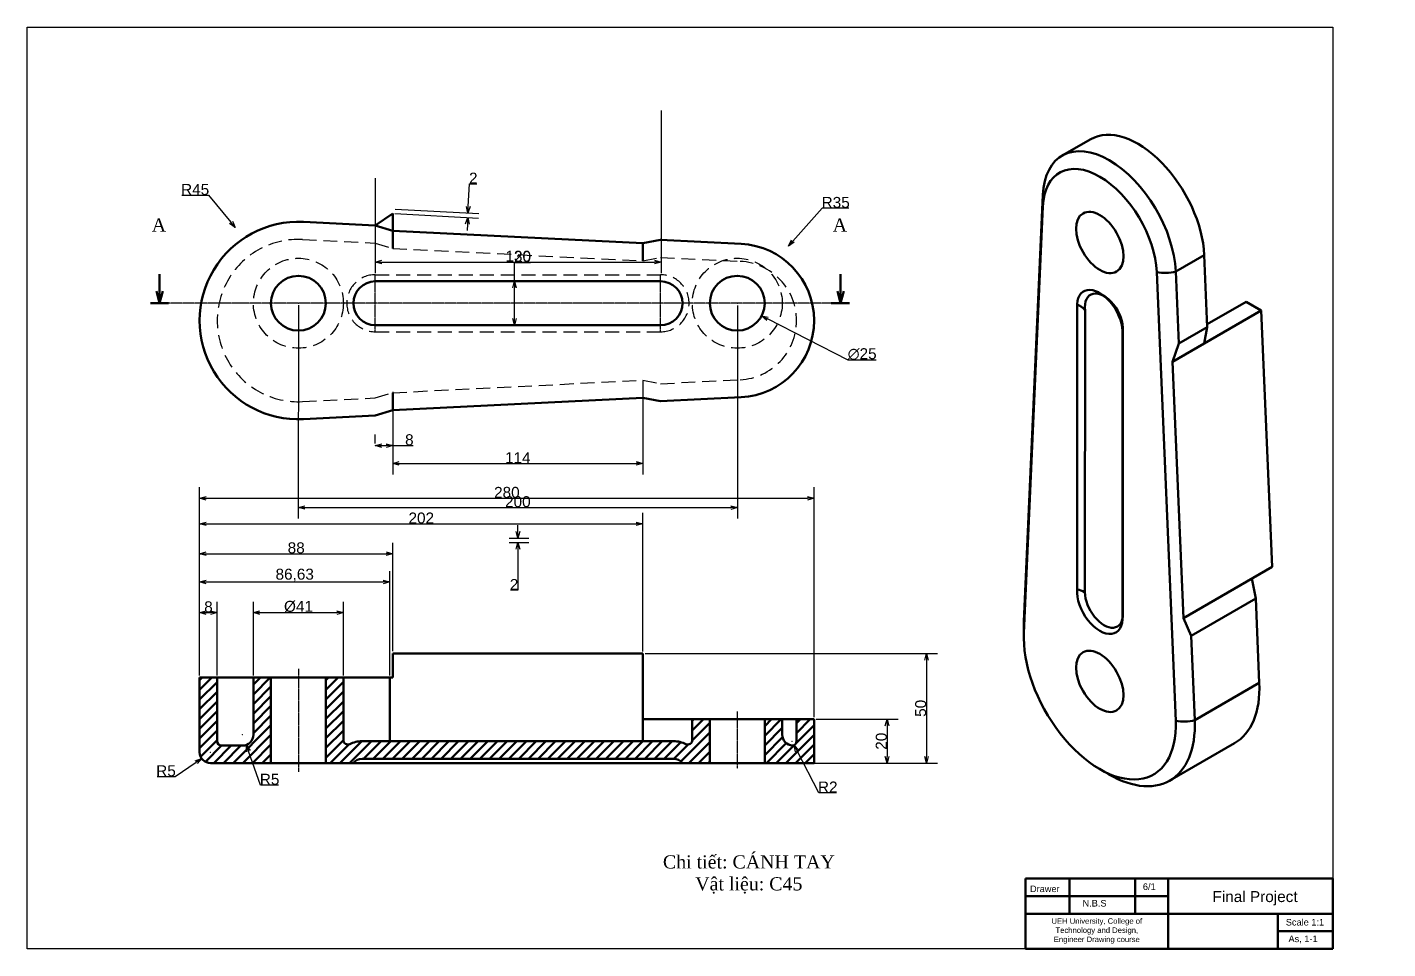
# Model space of a CAD drawing. Header units: inches. Extents: x 632 to 5727, y -9589 to -3994.
# Drawn here: x 2422 to 3042, y -6321 to -5901 of the extents above; entities that cross this region are included whole.
import ezdxf

# ---------------------------------------------------------------- set-up
doc = ezdxf.new("R2010")
doc.units = ezdxf.units.IN
doc.header["$MEASUREMENT"] = 0
doc.linetypes.add('CENTER2', pattern=[1.125, 0.75, -0.125, 0.125, -0.125])
doc.linetypes.add('DASHED2', pattern=[9.525, 6.35, -3.175])
for name, color, linetype, lineweight, plot in [('center line', 5, 'CENTER2', 25, False), ('Dimension line', 3, 'Continuous', 25, False), ('hidden line', 10, 'DASHED2', 25, False), ('visible line', 7, 'Continuous', 50, False)]:
    doc.layers.add(name, color=color, linetype=linetype, lineweight=lineweight, plot=plot)
doc.styles.get("Standard").update_dxf_attribs({"font": 'arial.ttf'})
doc.dimstyles.new('ISO A3', dxfattribs={"dimtxt": 5, "dimasz": 3, "dimexe": 5, "dimexo": 1, "dimgap": 0.09, "dimtad": 1, "dimtoh": 1, "dimdec": 0, "dimzin": 0, "dimdsep": 46, "dimtxsty": 'Standard', "dimblk": 'OPEN30', "dimcen": 0.09, "dimclrd": 256, "dimclre": 256, "dimadec": 0, "dimazin": 0, "dimtfac": 1, "dimtdec": 0, "dimtofl": 0, "dimtmove": 0, "dimatfit": 3, "dimldrblk": 'OPEN30', "dimfxl": 1, "dimtolj": 1, "dimtzin": 0, "dimarcsym": 0})
pattern_1 = [(45, (-410.358, -5719.6385), (-2.2097087, 2.2097087), [])]

# ---------------------------------------------------------------- blocks, each defined once
blk = doc.blocks.new('_Open30')
at = {"color": 0, "linetype": 'ByBlock', "lineweight": -2}
for p, q in [((-1, 0.27), (0, 0)), ((0, 0), (-1, -0.27)), ((0, 0), (-1, 0))]:
    blk.add_line(p, q, dxfattribs=at)
blk = doc.blocks.new('*D120')
at = {"layer": 'Defpoints', "color": 0, "transparency": 16777216}
for p in [(2516.84, -5991.95), (2545.64, -6026.52)]:
    blk.add_point(p, dxfattribs=at)
at = {"layer": 'Dimension line', "lineweight": -2, "transparency": 16777216}
for p, q in [((2492.59, -5977.33), (2504.67, -5977.33)), ((2504.67, -5977.33), (2514.92, -5989.64)), ((2545.55, -6026.52), (2545.73, -6026.52)), ((2545.64, -6026.61), (2545.64, -6026.43))]:
    blk.add_line(p, q, dxfattribs=at)
at = {"layer": 'Dimension line', "lineweight": -2, "transparency": 16777216, "xscale": 3, "yscale": 3, "zscale": 3, "rotation": 309.7927926685942}
blk.add_blockref('_Open30', (2516.84, -5991.95), dxfattribs=at)
at = {"layer": 'Dimension line', "color": 0, "transparency": 16777216, "insert": (2498.59, -5974.7), "char_height": 5, "attachment_point": 5}
blk.add_mtext('\\A1;R45', dxfattribs=at)
blk = doc.blocks.new('*D121')
at = {"layer": 'Defpoints', "color": 0, "transparency": 16777216}
for p in [(2769, -6000.46), (2745.64, -6026.52)]:
    blk.add_point(p, dxfattribs=at)
at = {"layer": 'Dimension line', "lineweight": -2, "transparency": 16777216}
for p, q in [((2784.41, -5983.25), (2771, -5998.22)), ((2796.49, -5983.25), (2784.41, -5983.25)), ((2745.55, -6026.52), (2745.73, -6026.52)), ((2745.64, -6026.61), (2745.64, -6026.43))]:
    blk.add_line(p, q, dxfattribs=at)
at = {"layer": 'Dimension line', "lineweight": -2, "transparency": 16777216, "xscale": 3, "yscale": 3, "zscale": 3, "rotation": 228.1398569257547}
blk.add_blockref('_Open30', (2769, -6000.46), dxfattribs=at)
at = {"layer": 'Dimension line', "color": 0, "transparency": 16777216, "insert": (2790.5, -5980.61), "char_height": 5, "attachment_point": 5}
blk.add_mtext('\\A1;R35', dxfattribs=at)
blk = doc.blocks.new('*D122')
at = {"layer": 'Defpoints', "color": 0, "transparency": 16777216}
for p in [(2734.52, -6020.81), (2756.76, -6032.24)]:
    blk.add_point(p, dxfattribs=at)
at = {"layer": 'Dimension line', "lineweight": -2, "transparency": 16777216}
for p, q in [((2745.55, -6026.52), (2745.73, -6026.52)), ((2745.64, -6026.61), (2745.64, -6026.43)), ((2796.15, -6052.47), (2759.43, -6033.61)), ((2808.88, -6052.47), (2796.15, -6052.47))]:
    blk.add_line(p, q, dxfattribs=at)
at = {"layer": 'Dimension line', "lineweight": -2, "transparency": 16777216, "xscale": 3, "yscale": 3, "zscale": 3, "rotation": 152.8077458678765}
blk.add_blockref('_Open30', (2756.76, -6032.24), dxfattribs=at)
at = {"layer": 'Dimension line', "color": 0, "transparency": 16777216, "insert": (2802.56, -6049.69), "char_height": 5, "attachment_point": 5}
blk.add_mtext('\\A1;∅25', dxfattribs=at)
blk = doc.blocks.new('*D123')
at = {"layer": 'Defpoints', "color": 0, "transparency": 16777216}
for p in [(2645.68, -6016.52), (2644.12, -6036.52), (2645.68, -6036.52)]:
    blk.add_point(p, dxfattribs=at)
at = {"layer": 'Dimension line', "lineweight": -2, "transparency": 16777216}
for p, q in [((2644.12, -6016.52), (2644.12, -6007.93)), ((2644.12, -6007.93), (2651.44, -6007.93)), ((2644.68, -6016.52), (2639.12, -6016.52)), ((2644.12, -6033.52), (2644.12, -6019.52)), ((2644.68, -6036.52), (2639.12, -6036.52))]:
    blk.add_line(p, q, dxfattribs=at)
at = {"layer": 'Dimension line', "lineweight": -2, "transparency": 16777216, "xscale": 3, "yscale": 3, "zscale": 3}
for p, rotation in [((2644.12, -6016.52), 90), ((2644.12, -6036.52), 270)]:
    blk.add_blockref('_Open30', p, dxfattribs=dict(at, rotation=rotation))
at = {"layer": 'Dimension line', "color": 0, "transparency": 16777216, "insert": (2647.82, -6005.29), "char_height": 5, "attachment_point": 5}
blk.add_mtext('\\A1;20', dxfattribs=at)
blk = doc.blocks.new('*D124')
at = {"layer": 'Defpoints', "color": 0, "transparency": 16777216}
for p in [(2505.64, -6231.14, 32.56), (2501.52, -6233.97, 32.56)]:
    blk.add_point(p, dxfattribs=at)
at = {"layer": 'Dimension line', "lineweight": -2, "transparency": 16777216}
for p, q in [((2505.55, -6231.14), (2505.73, -6231.14)), ((2505.64, -6231.23), (2505.64, -6231.05)), ((2489.44, -6242.26), (2499.05, -6235.67)), ((2481.25, -6242.26), (2489.44, -6242.26))]:
    blk.add_line(p, q, dxfattribs=at)
at = {"layer": 'Dimension line', "lineweight": -2, "transparency": 16777216, "xscale": 3, "yscale": 3, "zscale": 3, "rotation": 34.47592187281763}
blk.add_blockref('_Open30', (2501.52, -6233.97), dxfattribs=at)
at = {"layer": 'Dimension line', "color": 0, "transparency": 16777216, "insert": (2485.3, -6239.63), "char_height": 5, "attachment_point": 5}
blk.add_mtext('\\A1;R5', dxfattribs=at)
blk = doc.blocks.new('*D125')
at = {"layer": 'Defpoints', "color": 0, "transparency": 16777216}
for p in [(2520.14, -6223.14, 32.56), (2521.83, -6227.85, 32.56)]:
    blk.add_point(p, dxfattribs=at)
at = {"layer": 'Dimension line', "lineweight": -2, "transparency": 16777216}
for p, q in [((2520.05, -6223.14), (2520.23, -6223.14)), ((2520.14, -6223.23), (2520.14, -6223.05)), ((2528.38, -6246.13), (2522.84, -6230.67)), ((2536.57, -6246.13), (2528.38, -6246.13))]:
    blk.add_line(p, q, dxfattribs=at)
at = {"layer": 'Dimension line', "lineweight": -2, "transparency": 16777216, "xscale": 3, "yscale": 3, "zscale": 3, "rotation": 109.7131767054698}
blk.add_blockref('_Open30', (2521.83, -6227.85), dxfattribs=at)
at = {"layer": 'Dimension line', "color": 0, "transparency": 16777216, "insert": (2532.52, -6243.5), "char_height": 5, "attachment_point": 5}
blk.add_mtext('\\A1;R5', dxfattribs=at)
blk = doc.blocks.new('*D126')
at = {"layer": 'Defpoints', "color": 0, "transparency": 16777216}
for p in [(2702.64, -6060.7, 2615.15), (2588.63, -6065.84), (2702.64, -6099.52)]:
    blk.add_point(p, dxfattribs=at)
at = {"layer": 'Dimension line', "lineweight": -2, "transparency": 16777216}
for p, q in [((2702.64, -6061.7), (2702.64, -6104.52)), ((2588.63, -6066.84), (2588.63, -6104.52)), ((2591.63, -6099.52), (2699.64, -6099.52))]:
    blk.add_line(p, q, dxfattribs=at)
at = {"layer": 'Dimension line', "lineweight": -2, "transparency": 16777216, "xscale": 3, "yscale": 3, "zscale": 3, "rotation": 180}
blk.add_blockref('_Open30', (2588.63, -6099.52), dxfattribs=at)
at = {"layer": 'Dimension line', "lineweight": -2, "transparency": 16777216, "xscale": 3, "yscale": 3, "zscale": 3}
blk.add_blockref('_Open30', (2702.64, -6099.52), dxfattribs=at)
at = {"layer": 'Dimension line', "color": 0, "transparency": 16777216, "insert": (2645.64, -6096.92), "char_height": 5, "attachment_point": 5}
blk.add_mtext('\\A1;114', dxfattribs=at)
blk = doc.blocks.new('*D127')
at = {"layer": 'Defpoints', "color": 0, "transparency": 16777216}
for p in [(2710.98, -5937.71, 1521.45), (2580.64, -5968.54), (2710.98, -6007.76)]:
    blk.add_point(p, dxfattribs=at)
at = {"layer": 'Dimension line', "lineweight": -2, "transparency": 16777216}
for p, q in [((2710.98, -5938.71), (2710.98, -6012.76)), ((2580.64, -5969.54), (2580.64, -6012.76)), ((2583.64, -6007.76), (2707.98, -6007.76))]:
    blk.add_line(p, q, dxfattribs=at)
at = {"layer": 'Dimension line', "lineweight": -2, "transparency": 16777216, "xscale": 3, "yscale": 3, "zscale": 3, "rotation": 180}
blk.add_blockref('_Open30', (2580.64, -6007.76), dxfattribs=at)
at = {"layer": 'Dimension line', "lineweight": -2, "transparency": 16777216, "xscale": 3, "yscale": 3, "zscale": 3}
blk.add_blockref('_Open30', (2710.98, -6007.76), dxfattribs=at)
at = {"layer": 'Dimension line', "color": 0, "transparency": 16777216, "insert": (2645.81, -6005.12), "char_height": 5, "attachment_point": 5}
blk.add_mtext('\\A1;130', dxfattribs=at)
blk = doc.blocks.new('*D128')
at = {"layer": 'Defpoints', "color": 0, "transparency": 16777216}
for p in [(2545.64, -6026.43), (2745.73, -6026.52), (2745.69, -6119.69)]:
    blk.add_point(p, dxfattribs=at)
at = {"layer": 'Dimension line', "lineweight": -2, "transparency": 16777216}
for p, q in [((2545.64, -6027.43), (2545.6, -6124.6)), ((2745.73, -6027.52), (2745.69, -6124.69)), ((2548.6, -6119.6), (2742.69, -6119.69))]:
    blk.add_line(p, q, dxfattribs=at)
at = {"layer": 'Dimension line', "lineweight": -2, "transparency": 16777216, "xscale": 3, "yscale": 3, "zscale": 3}
for p, rotation in [((2545.6, -6119.6), 179.9742284981332), ((2745.69, -6119.69), 359.9742284981332)]:
    blk.add_blockref('_Open30', p, dxfattribs=dict(at, rotation=rotation))
at = {"layer": 'Dimension line', "color": 0, "transparency": 16777216, "insert": (2645.65, -6117), "char_height": 5, "attachment_point": 5, "rotation": 359.97423}
blk.add_mtext('\\A1;200', dxfattribs=at)
blk = doc.blocks.new('*D129')
at = {"layer": 'Defpoints', "color": 0, "transparency": 16777216}
for p in [(2588.63, -6084.82), (2580.64, -6091.45), (2588.63, -6091.41)]:
    blk.add_point(p, dxfattribs=at)
at = {"layer": 'Dimension line', "lineweight": -2, "transparency": 16777216}
for p, q in [((2580.64, -6090.45), (2580.64, -6086.41)), ((2588.63, -6085.82), (2588.63, -6096.41)), ((2583.64, -6091.41), (2585.63, -6091.41)), ((2588.63, -6091.41), (2597.94, -6091.41))]:
    blk.add_line(p, q, dxfattribs=at)
at = {"layer": 'Dimension line', "lineweight": -2, "transparency": 16777216, "xscale": 3, "yscale": 3, "zscale": 3, "rotation": 180}
blk.add_blockref('_Open30', (2580.64, -6091.41), dxfattribs=at)
at = {"layer": 'Dimension line', "lineweight": -2, "transparency": 16777216, "xscale": 3, "yscale": 3, "zscale": 3}
blk.add_blockref('_Open30', (2588.63, -6091.41), dxfattribs=at)
at = {"layer": 'Dimension line', "color": 0, "transparency": 16777216, "insert": (2596.2, -6088.77), "char_height": 5, "attachment_point": 5}
blk.add_mtext('\\A1;8', dxfattribs=at)
blk = doc.blocks.new('*D130')
at = {"layer": 'Defpoints', "color": 0, "transparency": 16777216}
for p in [(2508.64, -6167.54), (2500.64, -6197.14, 32.56), (2508.64, -6197.14, 32.56)]:
    blk.add_point(p, dxfattribs=at)
at = {"layer": 'Dimension line', "lineweight": -2, "transparency": 16777216}
for p, q in [((2500.64, -6196.14), (2500.64, -6162.54)), ((2508.64, -6196.14), (2508.64, -6162.54)), ((2503.64, -6167.54), (2505.64, -6167.54))]:
    blk.add_line(p, q, dxfattribs=at)
at = {"layer": 'Dimension line', "lineweight": -2, "transparency": 16777216, "xscale": 3, "yscale": 3, "zscale": 3, "rotation": 180}
blk.add_blockref('_Open30', (2500.64, -6167.54), dxfattribs=at)
at = {"layer": 'Dimension line', "lineweight": -2, "transparency": 16777216, "xscale": 3, "yscale": 3, "zscale": 3}
blk.add_blockref('_Open30', (2508.64, -6167.54), dxfattribs=at)
at = {"layer": 'Dimension line', "color": 0, "transparency": 16777216, "insert": (2504.64, -6164.9), "char_height": 5, "attachment_point": 5}
blk.add_mtext('\\A1;8', dxfattribs=at)
blk = doc.blocks.new('*D131')
at = {"layer": 'Defpoints', "color": 0, "transparency": 16777216}
for p in [(2566.22, -6167.54), (2525.14, -6197.14, 32.56), (2566.22, -6197.14, 32.56)]:
    blk.add_point(p, dxfattribs=at)
at = {"layer": 'Dimension line', "lineweight": -2, "transparency": 16777216}
for p, q in [((2525.14, -6196.14), (2525.14, -6162.54)), ((2566.22, -6196.14), (2566.22, -6162.54)), ((2528.14, -6167.54), (2563.22, -6167.54))]:
    blk.add_line(p, q, dxfattribs=at)
at = {"layer": 'Dimension line', "lineweight": -2, "transparency": 16777216, "xscale": 3, "yscale": 3, "zscale": 3, "rotation": 180}
blk.add_blockref('_Open30', (2525.14, -6167.54), dxfattribs=at)
at = {"layer": 'Dimension line', "lineweight": -2, "transparency": 16777216, "xscale": 3, "yscale": 3, "zscale": 3}
blk.add_blockref('_Open30', (2566.22, -6167.54), dxfattribs=at)
at = {"layer": 'Dimension line', "color": 0, "transparency": 16777216, "insert": (2545.68, -6164.76), "char_height": 5, "attachment_point": 5}
blk.add_mtext('\\A1;%%C41', dxfattribs=at)
blk = doc.blocks.new('*D132')
at = {"layer": 'Defpoints', "color": 0, "transparency": 16777216}
for p in [(2588.64, -6140.66), (2588.64, -6186.14, 32.56), (2500.64, -6197.14, 32.56)]:
    blk.add_point(p, dxfattribs=at)
at = {"layer": 'Dimension line', "lineweight": -2, "transparency": 16777216}
for p, q in [((2500.64, -6196.14), (2500.64, -6135.66)), ((2588.64, -6185.14), (2588.64, -6135.66)), ((2503.64, -6140.66), (2585.64, -6140.66))]:
    blk.add_line(p, q, dxfattribs=at)
at = {"layer": 'Dimension line', "lineweight": -2, "transparency": 16777216, "xscale": 3, "yscale": 3, "zscale": 3, "rotation": 180}
blk.add_blockref('_Open30', (2500.64, -6140.66), dxfattribs=at)
at = {"layer": 'Dimension line', "lineweight": -2, "transparency": 16777216, "xscale": 3, "yscale": 3, "zscale": 3}
blk.add_blockref('_Open30', (2588.64, -6140.66), dxfattribs=at)
at = {"layer": 'Dimension line', "color": 0, "transparency": 16777216, "insert": (2544.64, -6138.02), "char_height": 5, "attachment_point": 5}
blk.add_mtext('\\A1;88', dxfattribs=at)
blk = doc.blocks.new('*D133')
at = {"layer": 'Defpoints', "color": 0, "transparency": 16777216}
for p in [(2587.27, -6153.57), (2500.64, -6197.14, 32.56), (2587.27, -6197.14, 32.56)]:
    blk.add_point(p, dxfattribs=at)
at = {"layer": 'Dimension line', "lineweight": -2, "transparency": 16777216}
for p, q in [((2500.64, -6196.14), (2500.64, -6148.57)), ((2587.27, -6196.14), (2587.27, -6148.57)), ((2503.64, -6153.57), (2584.27, -6153.57))]:
    blk.add_line(p, q, dxfattribs=at)
at = {"layer": 'Dimension line', "lineweight": -2, "transparency": 16777216, "xscale": 3, "yscale": 3, "zscale": 3, "rotation": 180}
blk.add_blockref('_Open30', (2500.64, -6153.57), dxfattribs=at)
at = {"layer": 'Dimension line', "lineweight": -2, "transparency": 16777216, "xscale": 3, "yscale": 3, "zscale": 3}
blk.add_blockref('_Open30', (2587.27, -6153.57), dxfattribs=at)
at = {"layer": 'Dimension line', "color": 0, "transparency": 16777216, "insert": (2543.96, -6150.47), "char_height": 5, "attachment_point": 5}
blk.add_mtext('\\A1;86,63', dxfattribs=at)
blk = doc.blocks.new('*D134')
at = {"layer": 'Defpoints', "color": 0, "transparency": 16777216}
for p in [(2702.64, -6127.08), (2702.64, -6186.19, 31.84), (2500.64, -6197.14, 32.56)]:
    blk.add_point(p, dxfattribs=at)
at = {"layer": 'Dimension line', "lineweight": -2, "transparency": 16777216}
for p, q in [((2500.64, -6196.14), (2500.64, -6122.08)), ((2702.64, -6185.19), (2702.64, -6122.08)), ((2503.64, -6127.08), (2699.64, -6127.08))]:
    blk.add_line(p, q, dxfattribs=at)
at = {"layer": 'Dimension line', "lineweight": -2, "transparency": 16777216, "xscale": 3, "yscale": 3, "zscale": 3, "rotation": 180}
blk.add_blockref('_Open30', (2500.64, -6127.08), dxfattribs=at)
at = {"layer": 'Dimension line', "lineweight": -2, "transparency": 16777216, "xscale": 3, "yscale": 3, "zscale": 3}
blk.add_blockref('_Open30', (2702.64, -6127.08), dxfattribs=at)
at = {"layer": 'Dimension line', "color": 0, "transparency": 16777216, "insert": (2601.64, -6124.44), "char_height": 5, "attachment_point": 5}
blk.add_mtext('\\A1;202', dxfattribs=at)
blk = doc.blocks.new('*D135')
at = {"layer": 'Defpoints', "color": 0, "transparency": 16777216}
for p in [(2780.64, -6115.4), (2500.64, -6197.14, 32.56), (2780.64, -6216.14, 32.56)]:
    blk.add_point(p, dxfattribs=at)
at = {"layer": 'Dimension line', "lineweight": -2, "transparency": 16777216}
for p, q in [((2500.64, -6196.14), (2500.64, -6110.4)), ((2780.64, -6215.14), (2780.64, -6110.4)), ((2503.64, -6115.4), (2777.64, -6115.4))]:
    blk.add_line(p, q, dxfattribs=at)
at = {"layer": 'Dimension line', "lineweight": -2, "transparency": 16777216, "xscale": 3, "yscale": 3, "zscale": 3, "rotation": 180}
blk.add_blockref('_Open30', (2500.64, -6115.4), dxfattribs=at)
at = {"layer": 'Dimension line', "lineweight": -2, "transparency": 16777216, "xscale": 3, "yscale": 3, "zscale": 3}
blk.add_blockref('_Open30', (2780.64, -6115.4), dxfattribs=at)
at = {"layer": 'Dimension line', "color": 0, "transparency": 16777216, "insert": (2640.64, -6112.76), "char_height": 5, "attachment_point": 5}
blk.add_mtext('\\A1;280', dxfattribs=at)
blk = doc.blocks.new('*D136')
at = {"layer": 'Defpoints', "color": 0, "transparency": 16777216}
for p in [(2640.63, -6133.6), (2640.63, -6135.6), (2645.68, -6135.6)]:
    blk.add_point(p, dxfattribs=at)
at = {"layer": 'Dimension line', "lineweight": -2, "transparency": 16777216}
for p, q in [((2645.68, -6130.6), (2645.68, -6127.6)), ((2641.63, -6133.6), (2650.68, -6133.6)), ((2641.63, -6135.6), (2650.68, -6135.6)), ((2645.68, -6138.6), (2645.68, -6157.3)), ((2645.68, -6157.3), (2642.28, -6157.3))]:
    blk.add_line(p, q, dxfattribs=at)
at = {"layer": 'Dimension line', "lineweight": -2, "transparency": 16777216, "xscale": 3, "yscale": 3, "zscale": 3}
for p, rotation in [((2645.68, -6133.6), 270), ((2645.68, -6135.6), 90)]:
    blk.add_blockref('_Open30', p, dxfattribs=dict(at, rotation=rotation))
at = {"layer": 'Dimension line', "color": 0, "transparency": 16777216, "insert": (2643.93, -6154.7), "char_height": 5, "attachment_point": 5}
blk.add_mtext('\\A1;2', dxfattribs=at)
blk = doc.blocks.new('*D137')
at = {"layer": 'Defpoints', "color": 0, "transparency": 16777216}
for p in [(2770.64, -6226.14, 32.56), (2771.56, -6227.91, 32.56)]:
    blk.add_point(p, dxfattribs=at)
at = {"layer": 'Dimension line', "lineweight": -2, "transparency": 16777216}
for p, q in [((2770.55, -6226.14), (2770.73, -6226.14)), ((2770.64, -6226.23), (2770.64, -6226.05)), ((2782.78, -6249.6), (2772.94, -6230.58)), ((2790.89, -6249.6), (2782.78, -6249.6))]:
    blk.add_line(p, q, dxfattribs=at)
at = {"layer": 'Dimension line', "lineweight": -2, "transparency": 16777216, "xscale": 3, "yscale": 3, "zscale": 3, "rotation": 117.3658957092456}
blk.add_blockref('_Open30', (2771.56, -6227.91), dxfattribs=at)
at = {"layer": 'Dimension line', "color": 0, "transparency": 16777216, "insert": (2786.88, -6247), "char_height": 5, "attachment_point": 5}
blk.add_mtext('\\A1;R2', dxfattribs=at)
blk = doc.blocks.new('*D138')
at = {"layer": 'Defpoints', "color": 0, "transparency": 16777216}
for p in [(2780.64, -6216.14, 32.56), (2775.64, -6236.14, 32.56), (2813.93, -6236.14)]:
    blk.add_point(p, dxfattribs=at)
at = {"layer": 'Dimension line', "lineweight": -2, "transparency": 16777216}
for p, q in [((2781.64, -6216.14), (2818.93, -6216.14)), ((2813.93, -6219.14), (2813.93, -6233.14)), ((2776.64, -6236.14), (2818.93, -6236.14))]:
    blk.add_line(p, q, dxfattribs=at)
at = {"layer": 'Dimension line', "lineweight": -2, "transparency": 16777216, "xscale": 3, "yscale": 3, "zscale": 3}
for p, rotation in [((2813.93, -6216.14), 90), ((2813.93, -6236.14), 270)]:
    blk.add_blockref('_Open30', p, dxfattribs=dict(at, rotation=rotation))
at = {"layer": 'Dimension line', "color": 0, "transparency": 16777216, "insert": (2811.29, -6226.14), "char_height": 5, "attachment_point": 5, "rotation": 90}
blk.add_mtext('\\A1;20', dxfattribs=at)
blk = doc.blocks.new('*D139')
at = {"layer": 'Defpoints', "color": 0, "transparency": 16777216}
for p in [(2702.64, -6186.14, 32.56), (2775.64, -6236.14, 32.56), (2831.9, -6236.14)]:
    blk.add_point(p, dxfattribs=at)
at = {"layer": 'Dimension line', "lineweight": -2, "transparency": 16777216}
for p, q in [((2703.64, -6186.14), (2836.9, -6186.14)), ((2831.9, -6189.14), (2831.9, -6233.14)), ((2776.64, -6236.14), (2836.9, -6236.14))]:
    blk.add_line(p, q, dxfattribs=at)
at = {"layer": 'Dimension line', "lineweight": -2, "transparency": 16777216, "xscale": 3, "yscale": 3, "zscale": 3}
for p, rotation in [((2831.9, -6186.14), 90), ((2831.9, -6236.14), 270)]:
    blk.add_blockref('_Open30', p, dxfattribs=dict(at, rotation=rotation))
at = {"layer": 'Dimension line', "color": 0, "transparency": 16777216, "insert": (2829.25, -6211.14), "char_height": 5, "attachment_point": 5, "rotation": 90}
blk.add_mtext('\\A1;50', dxfattribs=at)
blk = doc.blocks.new('*D166')
at = {"layer": 'Defpoints', "color": 0, "transparency": 16777216}
for p in [(2588.63, -5985.62), (2588.73, -5983.63), (2622.79, -5987.42)]:
    blk.add_point(p, dxfattribs=at)
at = {"layer": 'Dimension line', "lineweight": -2, "transparency": 16777216}
for p, q in [((2623.05, -5982.43), (2623.6, -5972.12)), ((2623.6, -5972.12), (2627, -5972.12)), ((2589.63, -5985.67), (2627.78, -5987.69)), ((2589.73, -5983.68), (2627.89, -5985.69)), ((2622.63, -5990.42), (2622.48, -5993.41))]:
    blk.add_line(p, q, dxfattribs=at)
at = {"layer": 'Dimension line', "lineweight": -2, "transparency": 16777216, "xscale": 3, "yscale": 3, "zscale": 3}
for p, rotation in [((2622.9, -5985.43), 266.9830386902029), ((2622.79, -5987.42), 86.98303869020289)]:
    blk.add_blockref('_Open30', p, dxfattribs=dict(at, rotation=rotation))
at = {"layer": 'Dimension line', "color": 0, "transparency": 16777216, "insert": (2625.34, -5969.52), "char_height": 5, "attachment_point": 5}
blk.add_mtext('\\A1;2', dxfattribs=at)

msp = doc.modelspace()

# ---------------------------------------------------------------- hatches: boundary and pattern name
at = {"layer": 'visible line'}
h = msp.add_hatch(dxfattribs=at)
h.set_pattern_fill('ANSI31', color=0, scale=25)
h.set_pattern_definition(pattern_1)
h.paths.add_polyline_path([(2508.64197, -6197.13851), (2500.64197, -6197.13851), (2500.64197, -6231.13851, 0.414213562), (2505.64197, -6236.13851), (2533.14197, -6236.13851), (2533.14197, -6197.13851), (2525.14197, -6197.13851), (2525.14197, -6223.13851, -0.414213562), (2520.14197, -6228.13851), (2510.64197, -6228.13851, -0.414213562), (2508.64197, -6226.13851)])
h = msp.add_hatch(dxfattribs=at)
h.set_pattern_fill('ANSI31', color=0, scale=25)
h.set_pattern_definition(pattern_1)
h.paths.add_polyline_path([(2558.14197, -6236.13851), (2570.64197, -6236.13851, -0.236067977), (2574.64197, -6234.13851), (2716.64197, -6234.13851, -0.236067977), (2720.64197, -6236.13851), (2733.14197, -6236.13851), (2733.14197, -6216.13851), (2725.14197, -6216.13851), (2725.14197, -6225.62001, -0.552481133), (2722.2753, -6227.42248, 0.1125183), (2716.64197, -6226.13851), (2574.64197, -6226.13851, 0.1125183), (2569.00863, -6227.42248, -0.552481133), (2566.14197, -6225.62001), (2566.14197, -6197.13851), (2558.14197, -6197.13851)])
h = msp.add_hatch(dxfattribs=at)
h.set_pattern_fill('ANSI31', color=0, scale=25)
h.set_pattern_definition([(45, (-419.9974, -5888.3392), (-2.2097087, 2.2097087), [])])
h.paths.add_polyline_path([(2766.14197, -6223.13851), (2766.14197, -6216.13851), (2758.14197, -6216.13851), (2758.14197, -6236.13851), (2780.64197, -6236.13851), (2780.64197, -6216.13851), (2772.64197, -6216.13851), (2772.64197, -6226.13851, -0.386089626), (2770.83559, -6228.12912, -0.396367437)])

# ---------------------------------------------------------------- linework, layer by layer
msp.add_lwpolyline([(2422.05182, -5900.73081), (3017.05182, -5900.73081), (3017.05182, -6320.73081), (2422.05182, -6320.73081)], close=True)
at = {"layer": 'center line'}
for p, q in [((2580.67981, -6039.43474, 2512.95551), (2580.67981, -6013.61357, 2512.95551)), ((2710.68142, -6039.43474, 2512.95551), (2710.68142, -6013.61357, 2512.95551)), ((2788.50262, -6026.52416, 2512.95551), (2486.50262, -6026.52416, 2512.95551)), ((2545.64197, -6193.13851, 32.56004), (2545.64197, -6240.13851, 32.56004)), ((2745.64197, -6212.63851, 32.56004), (2745.64197, -6238.63851, 32.56004))]:
    msp.add_line(p, q, dxfattribs=at)
at = {"layer": 'hidden line'}
for p, q in [((2547.49197, -5997.46205, 2965.09614), (2580.64197, -5999.12163, 2965.09614)), ((2580.64197, -5999.12163, 2965.09614), (2588.64197, -6001.52464, 2965.09614)), ((2588.64197, -6001.52464, 2965.09614), (2702.64197, -6007.23177, 2965.09614)), ((2702.64197, -6007.23177, 2965.09614), (2710.64197, -6005.62977, 2965.09614)), ((2710.64197, -6005.62977, 2965.09614), (2746.99197, -6007.44955, 2965.09614)), ((2580.67981, -6013.52416, 2512.95551), (2710.68142, -6013.52416, 2512.95551)), ((2580.67981, -6039.52416, 2512.95551), (2710.68142, -6039.52416, 2512.95551)), ((2588.64197, -6067.30691, 2965.09614), (2702.64197, -6061.59978, 2965.09614)), ((2702.64197, -6061.59978, 2965.09614), (2710.64197, -6063.20178, 2965.09614)), ((2710.64197, -6063.20178, 2965.09614), (2746.99197, -6061.382, 2965.09614)), ((2547.49197, -6071.3695, 2965.09614), (2580.64197, -6069.70992, 2965.09614)), ((2580.64197, -6069.70992, 2965.09614), (2588.64197, -6067.30691, 2965.09614))]:
    msp.add_line(p, q, dxfattribs=at)
for centre in [(2545.64197, -6026.52416, 2512.95551), (2745.64197, -6026.52416, 2512.95551)]:
    msp.add_circle(centre, 20.5, dxfattribs=at)
for centre, radius, start, end in [((2545.64197, -6034.41578, 2965.09614), 37, 87.13401602, 272.86598398), ((2745.64197, -6034.41578, 2965.09614), 27, 272.86598398, 87.13401602), ((2580.67981, -6026.52416, 2512.95551), 13, 90, 270), ((2710.68142, -6026.52416, 2512.95551), 13, 270, 90)]:
    msp.add_arc(centre, radius, start, end, dxfattribs=at)
at = {"layer": 'visible line'}
for p, q in [((2906.75052, -5951.73564), (2893.76014, -5959.23564)), ((2884.92019, -5977.13072), (2876.27077, -6171.63689)), ((2884.91476, -5982.37797), (2876.26536, -6176.88376)), ((2547.89197, -5989.47206, 2965.09614), (2580.64197, -5991.11161, 2965.09614)), ((2588.62912, -5985.62235, 2512.95551), (2588.64197, -6001.52464, 2965.09614)), ((2580.64197, -5991.11161, 2965.09614), (2588.64197, -5993.51462, 2965.09614)), ((2588.64197, -5993.51462, 2965.09614), (2702.64197, -5999.22176, 2965.09614)), ((2702.64197, -5999.22176, 2965.09614), (2710.64197, -5997.61975, 2965.09614)), ((2702.64197, -5999.22176, 2965.09614), (2702.64197, -6007.23177, 2965.09614)), ((2710.64197, -5997.61975, 2965.09614), (2747.39197, -5999.45955, 2965.09614)), ((2945.46615, -6012.08686), (2958.45653, -6004.58686)), ((2958.45653, -6004.58686), (2959.69216, -6033.80022)), ((2936.81131, -6012.34001), (2945.46073, -6216.83373)), ((2945.46615, -6012.08686), (2946.85276, -6044.86983)), ((2977.51591, -6025.82324), (2959.78769, -6036.05864)), ((2984.44412, -6029.82324), (2977.51591, -6025.82324)), ((2900.50117, -6156.95871), (2900.50117, -6026.95871)), ((2904.20751, -6029.82659), (2904.10563, -6158.2292)), ((2944.0182, -6053.16316), (2984.44412, -6029.82324)), ((2984.44412, -6029.82324), (2989.38664, -6146.67681)), ((2921.40047, -6038.99277), (2921.42613, -6168.23835)), ((2946.85276, -6044.86983), (2959.84314, -6037.36983)), ((2946.85276, -6044.86983), (2959.84314, -6037.36983)), ((2959.84314, -6037.36983), (2958.46852, -6044.82026)), ((2959.69216, -6033.80022), (2959.84314, -6037.36983)), ((2921.22492, -6170.75878), (2921.22492, -6040.75878)), ((2946.85276, -6044.86983), (2944.0182, -6053.16316)), ((2944.0182, -6053.16316), (2948.96072, -6170.01673)), ((2702.64197, -6061.59978, 2965.09614), (2702.64197, -6061.59978, 2512.95551)), ((2588.64197, -6067.30691, 2965.09614), (2588.63947, -6075.31768, 2965.09614)), ((2588.64197, -6075.31693, 2965.09614), (2702.64197, -6069.6098, 2965.09614)), ((2702.64197, -6069.6098, 2965.09614), (2710.64197, -6071.2118, 2965.09614)), ((2710.64197, -6071.2118, 2965.09614), (2747.39197, -6069.372, 2965.09614)), ((2580.64197, -6077.71994, 2965.09614), (2588.64197, -6075.31693, 2965.09614)), ((2547.89197, -6079.35949, 2965.09614), (2580.64197, -6077.71994, 2965.09614)), ((2948.96072, -6170.01673), (2989.38664, -6146.67681)), ((2981.93384, -6161.12393), (2980.20179, -6151.97969)), ((2904.10563, -6158.23378), (2903.9321, -6158.1724)), ((2952.48898, -6178.12393), (2981.93384, -6161.12393)), ((2981.93384, -6161.12393), (2983.56044, -6199.58061)), ((2948.96072, -6170.01673), (2952.48898, -6178.12393)), ((2952.48898, -6178.12393), (2954.11557, -6216.5806)), ((2588.64197, -6197.13851, 32.56004), (2588.64197, -6186.13851, 32.56004)), ((2588.64197, -6186.13851, 32.56004), (2702.64197, -6186.13851, 32.56004)), ((2702.64197, -6186.13851, 32.56004), (2702.64197, -6216.13851, 32.56004)), ((2500.64197, -6197.13851, 32.56004), (2500.64197, -6231.13851, 32.56004)), ((2500.64197, -6197.13851, 32.56004), (2588.64197, -6197.13851, 32.56004)), ((2508.64197, -6197.13851, 32.56004), (2508.64197, -6226.13851, 32.56004)), ((2525.14197, -6197.13851, 32.56004), (2525.14197, -6223.13851, 32.56004)), ((2533.14197, -6197.13851, 32.56004), (2533.14197, -6236.13851, 32.56004)), ((2558.14197, -6197.13851, 32.56004), (2558.14197, -6236.13851, 32.56004)), ((2566.14197, -6197.13851, 32.56004), (2566.14197, -6225.62001, 32.56004)), ((2587.27197, -6197.13851, 32.56004), (2587.27197, -6226.13851, 32.56004)), ((2954.11557, -6216.5806), (2983.56044, -6199.5806)), ((2702.64197, -6216.13851, 32.56004), (2780.64197, -6216.13851, 32.56004)), ((2702.64197, -6216.13851, 32.56004), (2702.64197, -6226.13851, 32.56004)), ((2725.14197, -6216.13851, 32.56004), (2725.14197, -6225.62001, 32.56004)), ((2733.14197, -6216.13851, 32.56004), (2733.14197, -6236.13851, 32.56004)), ((2758.14197, -6216.13851, 32.56004), (2758.14197, -6236.13851, 32.56004)), ((2766.14197, -6216.13851, 32.56004), (2766.14197, -6223.13851, 32.56004)), ((2772.64197, -6216.13851, 32.56004), (2772.64197, -6226.13851, 32.56004)), ((2780.64197, -6236.13851, 32.56004), (2780.64197, -6216.13851, 32.56004)), ((2954.11546, -6216.5806), (2954.11557, -6216.5806)), ((2520.14197, -6228.13851, 32.56004), (2510.64197, -6228.13851, 32.56004)), ((2716.64197, -6226.13851, 32.56004), (2574.64197, -6226.13851, 32.56004)), ((2942.74993, -6244.08845), (2972.1948, -6227.08845)), ((2505.64197, -6236.13851, 32.56004), (2780.64197, -6236.13851, 32.56004)), ((2570.64197, -6236.13851, 32.56004), (2575.64197, -6236.13851, 32.56004)), ((2574.64197, -6234.13851, 32.56004), (2716.64197, -6234.13851, 32.56004)), ((2877.05182, -6288.73081), (3017.05182, -6288.73081))]:
    msp.add_line(p, q, dxfattribs=at)
at = {"layer": 'visible line', "color": 0}
for p, q in [((2580.64197, -5991.11161, 2965.09614), (2588.62912, -5985.62235, 2512.95551)), ((2580.67981, -6016.52416, 2512.95551), (2710.68142, -6016.52416, 2512.95551)), ((2580.67981, -6036.52416, 2512.95551), (2710.68142, -6036.52416, 2512.95551)), ((2780.64197, -6231.13851, 32.56004), (2780.64197, -6216.13851, 32.56004))]:
    msp.add_line(p, q, dxfattribs=at)
at = {"layer": 'visible line', "color": 3}
for p, q in [((2482.41403, -6026.52416, 2512.95551), (2482.41403, -6013.34719, 2512.95551)), ((2792.75275, -6026.52416, 2512.95551), (2792.75275, -6013.34719, 2512.95551)), ((2486.50262, -6026.52416, 2512.95551), (2478.1639, -6026.52416, 2512.95551)), ((2482.41403, -6026.52416, 2512.95551), (2480.95696, -6021.08628, 2512.95551)), ((2482.41403, -6026.52416, 2512.95551), (2483.8711, -6021.08628, 2512.95551)), ((2796.84134, -6026.52416, 2512.95551), (2788.50262, -6026.52416, 2512.95551)), ((2792.75275, -6026.52416, 2512.95551), (2791.29567, -6021.08628, 2512.95551)), ((2792.75275, -6026.52416, 2512.95551), (2794.20982, -6021.08628, 2512.95551))]:
    msp.add_line(p, q, dxfattribs=at)
at = {"layer": 'visible line', "lineweight": 50}
for p, q in [((3017.05182, -6288.73081), (2877.05182, -6288.73081)), ((2877.05182, -6288.73081), (2877.05182, -6320.73081)), ((2927.05182, -6288.73081), (2897.05182, -6288.73081)), ((2927.05182, -6288.73081), (2897.05182, -6288.73081)), ((2897.05182, -6288.73081), (2897.05182, -6304.73081)), ((2942.05182, -6288.73081), (2927.05182, -6288.73081)), ((2942.05182, -6288.73081), (2927.05182, -6288.73081)), ((2927.05182, -6288.73081), (2927.05182, -6304.73081)), ((2942.05182, -6320.73081), (2942.05182, -6288.73081)), ((3017.05182, -6320.73081), (3017.05182, -6288.73081)), ((2942.05182, -6296.73081), (2877.05182, -6296.73081)), ((2897.05182, -6296.73081), (2942.05182, -6296.73081)), ((2897.05182, -6304.73081), (2877.05182, -6304.73081)), ((2877.05182, -6304.73081), (2942.05182, -6304.73081)), ((2942.05182, -6304.73081), (3017.05182, -6304.73081)), ((3017.05182, -6304.73081), (2992.05182, -6304.73081)), ((2992.05182, -6304.73081), (2992.05182, -6320.73081)), ((2992.05182, -6312.73081), (3017.05182, -6312.73081)), ((2877.05182, -6320.73081), (3017.05182, -6320.73081)), ((2877.05182, -6320.73081), (2942.05182, -6320.73081))]:
    msp.add_line(p, q, dxfattribs=at)
at = {"layer": 'visible line', "color": 0}
for centre in [(2545.64197, -6026.52416, 2512.95551), (2745.64197, -6026.52416, 2512.95551)]:
    msp.add_circle(centre, 12.5, dxfattribs=at)
at = {"layer": 'visible line'}
for centre, radius, start, end in [((2545.64197, -6034.41578, 2965.09614), 45, 87.13401602, 272.86598398), ((2745.64197, -6034.41578, 2965.09614), 35, 272.86598398, 87.13401602), ((2894.92423, -6037.99504), 12.36539, 41.3448887, 63.19139136), ((2899.44298, -6165.40629), 8.5136, 58.17759872, 82.86001391), ((2520.14197, -6223.13851, 32.56004), 5, 270, 0), ((2771.14197, -6223.13851, 32.56004), 5, 180, 266.48704863), ((2505.64197, -6231.13851, 32.56004), 5, 180, 270), ((2510.64197, -6226.13851, 32.56004), 2, 180, 270), ((2568.14197, -6225.62001, 32.56004), 2, 180, 295.67928862), ((2574.64197, -6239.13851, 32.56004), 13, 90, 115.67928862), ((2716.64197, -6239.13851, 32.56004), 13, 64.32071138, 90), ((2723.14197, -6225.62001, 32.56004), 2, 244.32071138, 0), ((2770.64197, -6226.13851, 32.56004), 2, 275.55577017, 0), ((2574.64197, -6239.13851, 32.56004), 5, 90, 143.13010235), ((2716.64197, -6239.13851, 32.56004), 5, 36.86989765, 90)]:
    msp.add_arc(centre, radius, start, end, dxfattribs=at)
at = {"layer": 'visible line', "color": 0}
for centre, start, end in [((2580.67981, -6026.52416, 2512.95551), 90, 270), ((2710.68142, -6026.52416, 2512.95551), 270, 90)]:
    msp.add_arc(centre, 10, start, end, dxfattribs=at)
at = {"layer": 'visible line'}
for centre, major_axis, start_param, end_param in [((2915.19317, -5996.35875), (21.43304, -37.12311), 7.118604327, 10.160157692), ((2928.18355, -5988.85875), (21.43304, -37.12311), 7.118604327, 9.424778062), ((2910.86305, -5998.85875), (18.37117, -31.81981), 7.118603361, 10.160170961), ((2910.86305, -6033.85875), (7.34847, -12.72792), 6.992041534, 10.133634188), ((2912.76588, -6033.24294), (6.12372, -10.6066), 6.99158433, 10.363719907), ((2910.86305, -6163.85875), (7.34847, -12.72792), 3.850448881, 7.145125407), ((2912.76588, -6163.24294), (6.12372, -10.6066), 3.926075034, 7.069042025), ((2915.19317, -6196.35875), (27.55676, -47.72971), 3.87696996, 3.984214421), ((2910.86305, -6198.85875), (24.4949, -42.42641), 3.866294983, 7.118604327), ((2944.63804, -6179.35875), (27.55676, -47.72971), 0, 0.83541902), ((2915.19317, -6196.35875), (27.55676, -47.72971), 5.440563539, 7.118604414)]:
    msp.add_ellipse(centre, major_axis=major_axis, ratio=0.577350269, start_param=start_param, end_param=end_param, dxfattribs=at)
for centre in [(2910.86305, -5998.85875), (2910.86305, -6198.85875)]:
    msp.add_ellipse(centre, major_axis=(7.65466, -13.25825), ratio=0.577350269, dxfattribs=at)
for points in [[(2936.81131, -6012.34001), (2939.61737, -6012.92333), (2942.67013, -6012.81473), (2945.46615, -6012.08686)], [(2945.46073, -6216.83373), (2948.26679, -6217.41705), (2951.31955, -6217.30845), (2954.11557, -6216.58057)]]:
    msp.add_open_spline(points, degree=3, dxfattribs=at)

# ---------------------------------------------------------------- texts
at = {"color": 1, "insert": (2681.00238, -6278.1303), "char_height": 6, "attachment_point": 1}
msp.add_mtext_dynamic_manual_height_columns('\\pxqc;{\\fTimes New Roman|b0|i0|c0|p18;\\C256;Chi tiết: CÁNH TAY \\PVật liệu: C45}', width=139.8295877, gutter_width=1, heights=[0], dxfattribs=at)
at = {"layer": 'Dimension line', "insert": (2879.04737, -6291.89671), "char_height": 3, "attachment_point": 1}
msp.add_mtext_dynamic_manual_height_columns('{\\C0;Drawer}', width=33.9958744, gutter_width=25, heights=[2.28621], dxfattribs=at)
at = {"layer": 'visible line', "color": 1, "char_height": 6, "attachment_point": 1}
for insert in [(2459.47363, -5987.87723, 1555.22539), (2769.81234, -5987.87723, 1555.22539)]:
    msp.add_mtext_dynamic_manual_height_columns('\\pxqc;{\\fTimes New Roman|b0|i0|c0|p18;\\C256;A}', width=45.1827523, gutter_width=1, heights=[0], dxfattribs=dict(at, insert=insert))
at = {"layer": 'visible line', "attachment_point": 1}
for s, width, heights, insert, char_height in [('6/1', 33.9958744, [2.28621], (2930.49469, -6290.93612), 3), ('N.B.S', 33.9958744, [2.28621], (2902.99451, -6298.47194), 3), ('Final Project', 49.9491703, [0], (2962.19928, -6294.43418), 5), ('\\pxqc;UEH University, College of Technology and Design, \\PEngineer Drawing course ', 58.9083844, [19.15756], (2880.04481, -6306.83423), 2.5), ('Scale 1:1', 33.9958744, [2.28621], (2995.61956, -6307.12128), 3), ('As, 1-1', 33.9958744, [2.28621], (2996.85142, -6314.69144), 3)]:
    msp.add_mtext_dynamic_manual_height_columns(s, width=width, gutter_width=25, heights=heights, dxfattribs=dict(at, insert=insert, char_height=char_height))

# ---------------------------------------------------------------- dimensions: what is measured, and where the dimension line sits
at = {"layer": 'Dimension line'}
for base, p1, p2, picture, middle in [((2710.98478, -6007.76243, -1621.18765), (2580.64197, -5968.53709, -1621.18765), (2710.98478, -5937.7144, -99.73993), '*D127', (2645.81337, -6005.11786, -1621.18765)), ((2702.64197, -6099.52391, 2512.95551), (2588.62912, -6065.84451, 2512.95551), (2702.64197, -6060.70044, 5128.10528), '*D126', (2645.63554, -6096.92367, 2512.95551)), ((2780.64197, -6115.39974), (2500.64197, -6197.13851, 32.56004), (2780.64197, -6216.13851, 32.56004), '*D135', (2640.64197, -6112.75687)), ((2702.64195, -6127.08402), (2500.64197, -6197.13851, 32.56004), (2702.64195, -6186.18558, 31.83972), '*D134', (2601.64196, -6124.44116)), ((2588.64197, -6140.6643), (2500.64197, -6197.13851, 32.56004), (2588.64197, -6186.13851, 32.56004), '*D132', (2544.64197, -6138.02143)), ((2508.64197, -6167.54101), (2500.64197, -6197.13851, 32.56004), (2508.64197, -6197.13851, 32.56004), '*D130', (2504.64197, -6164.89814))]:
    dim = msp.add_linear_dim(base=base, p1=p1, p2=p2, dimstyle='ISO A3', dxfattribs=at)
    dim.commit()
    dim.dimension.update_dxf_attribs({"geometry": picture, "text_midpoint": middle})
for base, p1, p2, angle, picture, middle, dimtype in [((2622.79147, -5987.42287, 2512.95551), (2588.73438, -5983.62513, 2512.95551), (2588.62912, -5985.62235, 2512.95551), 266.98303869, '*D166', (2625.34362, -5972.12468, 2512.95551), 161), ((2644.11595, -6036.52416, 2512.95551), (2645.68061, -6016.52416, 2512.95551), (2645.68061, -6036.52416, 2512.95551), 270, '*D123', (2647.82123, -6007.92929, 2512.95551), 161), ((2645.68061, -6135.60091, -5727.24029), (2640.63165, -6133.60091, -5727.24029), (2640.63165, -6135.60091, -5727.24029), 90, '*D136', (2643.93474, -6157.29905, -5727.24029), 160)]:
    dim = msp.add_linear_dim(base=base, p1=p1, p2=p2, angle=angle, dimstyle='ISO A3', dxfattribs=at)
    dim.commit()
    dim.dimension.update_dxf_attribs({"geometry": picture, "text_midpoint": middle, "dimtype": dimtype})
for center, mpoint, picture, middle in [((2545.64197, -6026.52416, 2512.95551), (2516.84138, -5991.94777, 2512.95551), '*D120', (2498.58501, -5977.3325, 2512.95551)), ((2745.64197, -6026.52416, 2512.95551), (2768.99798, -6000.457, 2512.95551), '*D121', (2790.49642, -5983.25158, 2512.95551)), ((2520.14197, -6223.13851, 32.56004), (2521.82852, -6227.84548, 32.56004), '*D125', (2532.51941, -6246.12777)), ((2505.64197, -6231.13851, 32.56004), (2501.52014, -6233.96881, 32.56004), '*D124', (2485.2999, -6242.26377)), ((2770.64197, -6226.13851, 32.56004), (2771.56131, -6227.91469, 32.56004), '*D137', (2786.88042, -6249.59825))]:
    dim = msp.add_radius_dim(center=center, mpoint=mpoint, dimstyle='ISO A3', dxfattribs=at)
    dim.commit()
    dim.dimension.update_dxf_attribs({"geometry": picture, "text_midpoint": middle, "dimtype": 164})
dim = msp.add_aligned_dim(p1=(2545.64197, -6026.43416, 2512.95551), p2=(2745.73197, -6026.52416, 2512.95551), distance=-93.16365, dimstyle='ISO A3', dxfattribs=at)
dim.commit()
dim.dimension.update_dxf_attribs({"geometry": '*D128', "text_midpoint": (2645.64625, -6116.99993, 2512.95551)})
dim = msp.add_diameter_dim_2p(p1=(2734.52349, -6020.81193, 2512.95551), p2=(2756.76044, -6032.23638, 2512.95551), dimstyle='ISO A3', dxfattribs=at)
dim.commit()
dim.dimension.update_dxf_attribs({"geometry": '*D122', "text_midpoint": (2802.55702, -6052.47164, 2512.95551), "dimtype": 163})
dim = msp.add_linear_dim(base=(2588.62912, -6091.41017, 2512.95551), p1=(2580.64197, -6091.44804, 2512.95551), p2=(2588.62912, -6084.81901, 2512.95551), dimstyle='ISO A3', dxfattribs=at)
dim.commit()
dim.dimension.update_dxf_attribs({"geometry": '*D129', "text_midpoint": (2596.19795, -6091.41017, 2512.95551), "dimtype": 160})
for base, p1, p2, text, picture, middle in [((2587.27197, -6153.56873), (2500.64197, -6197.13851, 32.56004), (2587.27197, -6197.13851, 32.56004), '86,63', '*D133', (2543.95697, -6150.47396)), ((2566.22396, -6167.54101), (2525.14197, -6197.13851, 32.56004), (2566.22396, -6197.13851, 32.56004), '%%C41', '*D131', (2545.68296, -6164.7583))]:
    dim = msp.add_linear_dim(base=base, p1=p1, p2=p2, text=text, dimstyle='ISO A3', dxfattribs=at)
    dim.commit()
    dim.dimension.update_dxf_attribs({"geometry": picture, "text_midpoint": middle})
for base, p1, picture, middle in [((2831.89664, -6236.13851), (2702.64197, -6186.13851, 32.56004), '*D139', (2829.25377, -6211.13851)), ((2813.9346, -6236.13851), (2780.64197, -6216.13851, 32.56004), '*D138', (2811.29173, -6226.13851))]:
    dim = msp.add_linear_dim(base=base, p1=p1, p2=(2775.64197, -6236.13851, 32.56004), angle=90, dimstyle='ISO A3', dxfattribs=at)
    dim.commit()
    dim.dimension.update_dxf_attribs({"geometry": picture, "text_midpoint": middle})

doc.saveas('drawing.dxf')
